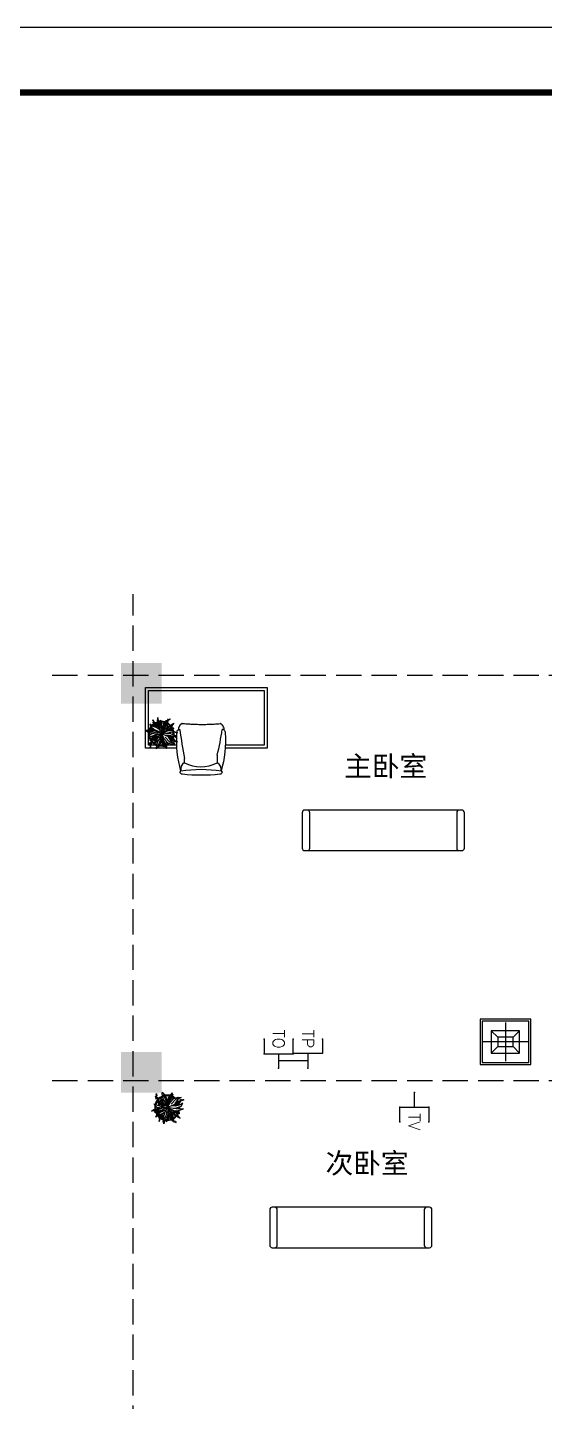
# Model space of a CAD drawing. Header units: millimetres. Extents: x -807114 to 42513, y -468455 to -61603.
# Drawn here: x -24714 to -19615, y -172318 to -158752 of the extents above; entities that cross this region are included whole.
import ezdxf
from ezdxf.enums import TextEntityAlignment as Align

# ---------------------------------------------------------------- set-up
doc = ezdxf.new("R2010")
doc.units = ezdxf.units.MM
doc.header["$LTSCALE"] = 1000
doc.linetypes.add('DASH', pattern=[0.35, 0.25, -0.1])
doc.linetypes.add('DASHED2', pattern=[0.375, 0.25, -0.125])
for name, color, linetype in [('EQUIP-通讯', 3, 'Continuous'), ('FF-FURN', 51, 'Continuous'), ('FF-PLANTS', 86, 'Continuous'), ('KL截面', 30, 'Continuous'), ('P-UN-FUR_i-固定家私', 45, 'Continuous'), ('PUB_TITLE', 4, 'Continuous'), ('WIRE-照明', 230, 'Continuous'), ('建-轴', 1, 'Continuous')]:
    doc.layers.add(name, color=color, linetype=linetype)
doc.styles.add('_TCH_LABEL', font='COMPLEX', dxfattribs={"bigfont": 'GBCBIG'})
doc.styles.add('D', font='simhei.ttf', dxfattribs={"width": 0.75, "height": 7})

# ---------------------------------------------------------------- blocks, each defined once
blk = doc.blocks.new('4afafaf2f2')
at = {"color": 59, "linetype": 'Continuous'}
for p, q in [((2143431, -977615), (2143431, -977169)), ((2143621, -977392), (2143241, -977392))]:
    blk.add_line(p, q, dxfattribs=at)
at = {"color": 57, "linetype": 'Continuous'}
for p, q in [((2143386, -977317), (2143321, -977252)), ((2143476, -977317), (2143541, -977252)), ((2143386, -977467), (2143321, -977532)), ((2143476, -977467), (2143541, -977532))]:
    blk.add_line(p, q, dxfattribs=at)
for points in [[(2143226, -977622), (2143636, -977622), (2143636, -977162), (2143226, -977162)], [(2143476, -977467), (2143476, -977317), (2143386, -977317), (2143386, -977467)]]:
    blk.add_lwpolyline(points, close=True, dxfattribs=at)
at = {"layer": 'FF-FURN'}
for points in [[(2143206, -977642), (2143656, -977642), (2143656, -977142), (2143206, -977142)], [(2143541, -977532), (2143541, -977252), (2143321, -977252), (2143321, -977532)]]:
    blk.add_lwpolyline(points, close=True, dxfattribs=at)
blk = doc.blocks.new('角几A')
at = {"color": 0, "linetype": 'Continuous'}
blk.add_lwpolyline([(800, 278, 0.414214), (775, 303), (-775, 303, 0.414214), (-800, 278), (-800, -72, 0.414214), (-775, -97), (775, -97, 0.414214), (800, -72)], format="xyb", close=True, dxfattribs=at)
at = {"color": 57, "linetype": 'Continuous'}
for points in [[(-750, -97, 0.414214), (-725, -72), (-725, 278, 0.414214), (-750, 303)], [(750, 303, 0.414214), (725, 278), (725, -72, 0.414214), (750, -97)]]:
    blk.add_lwpolyline(points, format="xyb", dxfattribs=at)
blk = doc.blocks.new('A$C4A8B782B')
blk.add_wipeout([(222, -1016), (222, -1040), (234, -1053), (237, -1068), (238, -1091), (239, -1130), (238, -1194), (235, -1232), (231, -1277), (223, -1328), (217, -1360), (209, -1396), (207, -1406), (204, -1417), (201, -1428), (198, -1438), (197, -1442), (196, -1447), (197, -1447), (199, -1447), (202, -1448), (203, -1449), (204, -1450), (206, -1453), (206, -1454), (206, -1457), (204, -1462), (202, -1467), (201, -1469), (198, -1471), (195, -1474), (192, -1476), (189, -1477), (186, -1478), (176, -1479), (126, -1483), (56, -1487), (11, -1487), (-19, -1487), (-83, -1486), (-150, -1481), (-177, -1479), (-191, -1477), (-198, -1474), (-202, -1470), (-206, -1465), (-208, -1461), (-209, -1455), (-208, -1452), (-207, -1450), (-206, -1448), (-204, -1448), (-202, -1447), (-201, -1447), (-200, -1447), (-206, -1423), (-212, -1398), (-218, -1375), (-226, -1335), (-231, -1300), (-235, -1273), (-238, -1242), (-240, -1214), (-242, -1160), (-243, -1129), (-242, -1101), (-241, -1081), (-240, -1061), (-233, -1047), (-226, -1041), (-222, -1038), (-221, -1017), (-219, -1008), (-215, -999), (-201, -984), (-187, -976), (-148, -980), (-103, -982), (-56, -984), (-16, -985), (60, -984), (108, -983), (135, -981), (167, -979), (187, -977), (196, -982), (206, -989), (213, -997), (217, -1005), (217, -1005)])
blk.add_lwpolyline([(222, -1016), (222, -1040, -0.272197), (237, -1070, -0.084996), (196, -1447, -0.358062), (206, -1453), (206, -1453), (206, -1454, -0.383738), (183, -1478, -0.050605), (-186, -1478, -0.392463), (-209, -1453, -0.389694), (-200, -1447, -0.084991), (-240, -1070, -0.302708), (-222, -1038), (-221, -1017)], format="xyb")
at = {"color": 55}
blk.add_lwpolyline([(-222, -1038, -0.092226), (-211, -1035)], format="xyb", dxfattribs=at)
at = {"color": 59, "linetype": 'DASHED2', "ltscale": 100}
for centre, radius, start, end in [((-168, -1027), 54.1, 110.1038, 169.042), ((7, 1104), 2089, 264.6686, 274.9397), ((168, -1028), 54.1, 12.035, 69.5046)]:
    blk.add_arc(centre, radius, start, end, dxfattribs=at)
at = {"color": 55}
for centre, radius, start, end in [((3007, -656), 3240, 186.7254, 191.8588), ((-2372, -673), 2604, 346.2898, 352.0138), ((204, -1068), 32.9, 56.7052, 85.2625), ((-741, -1326), 577, 356.3459, 0.4979), ((-741, -1326), 577, 356.3459, 0.4979), ((1856, -1350), 1699, 177.9785, 180.4743), ((1856, -1350), 1699, 177.9785, 180.4743), ((-131, -1426), 71.8, 118.3681, 196.5728), ((-2, -2773), 1341, 81.5139, 98.4888), ((-3, -1053), 350, 242.3858, 297.1664), ((124, -1430), 74.3, 346.5778, 63.3863)]:
    blk.add_arc(centre, radius, start, end, dxfattribs=at)
blk = doc.blocks.new('A$C0744269B')
at = {"color": 0, "linetype": 'ByBlock', "extrusion": (0, 0, -1)}
for p, q in [((-359, 432), (-357, 447)), ((-357, 447), (-351, 433)), ((130, 437), (139, 444)), ((139, 444), (135, 433)), ((142, 450), (138, 465)), ((138, 465), (145, 461)), ((158, 448), (143, 448)), ((145, 461), (146, 467)), ((146, 467), (149, 463)), ((149, 463), (158, 470)), ((160, 456), (153, 455)), ((153, 455), (158, 448)), ((158, 470), (154, 459)), ((154, 459), (160, 456)), ((-390, 350), (-370, 351)), ((-373, 341), (-390, 350)), ((-371, 308), (-389, 311)), ((-389, 311), (-375, 299)), ((-375, 299), (-382, 290)), ((-382, 290), (-371, 293)), ((-378, 333), (-373, 341)), ((-369, 337), (-378, 333)), ((-371, 293), (-373, 280)), ((-373, 280), (-351, 291)), ((-371, 425), (-361, 428)), ((-354, 413), (-371, 425)), ((-370, 351), (-371, 362)), ((-371, 362), (-364, 353)), ((-370, 317), (-371, 308)), ((-349, 339), (-370, 323)), ((-370, 323), (-369, 337)), ((-365, 309), (-370, 317)), ((-361, 428), (-366, 433)), ((-366, 433), (-359, 432)), ((-365, 384), (-355, 387)), ((-348, 372), (-365, 384)), ((-357, 320), (-365, 309)), ((-364, 353), (-358, 364)), ((-355, 387), (-360, 392)), ((-360, 392), (-353, 391)), ((-358, 364), (-348, 342)), ((-350, 295), (-357, 320)), ((-354, 224), (-328, 229)), ((-330, 216), (-354, 224)), ((-353, 391), (-351, 406)), ((-351, 433), (-343, 436)), ((-337, 427), (-351, 413)), ((-351, 406), (-345, 392)), ((-343, 436), (-348, 429)), ((-348, 429), (-337, 427)), ((-335, 310), (-347, 307)), ((-347, 307), (-330, 291)), ((-345, 392), (-337, 395)), ((-332, 386), (-345, 372)), ((-337, 395), (-342, 388)), ((-342, 388), (-332, 386)), ((-331, 315), (-341, 319)), ((-341, 319), (-335, 310)), ((-335, 205), (-330, 216)), ((-323, 211), (-335, 205)), ((-324, 333), (-331, 315)), ((-328, 229), (-331, 244)), ((-331, 244), (-320, 233)), ((-326, 291), (-305, 306)), ((-297, 172), (-325, 156)), ((-325, 156), (-291, 156)), ((-321, 315), (-324, 333)), ((-322, 194), (-323, 211)), ((-298, 218), (-322, 194)), ((-312, 317), (-321, 315)), ((-307, 273), (-320, 271)), ((-320, 271), (-304, 254)), ((-320, 233), (-314, 249)), ((-318, 309), (-312, 317)), ((-305, 306), (-318, 309)), ((-314, 249), (-296, 222)), ((-303, 278), (-313, 283)), ((-313, 283), (-307, 273)), ((-290, 180), (-306, 185)), ((-306, 185), (-297, 172)), ((-295, 296), (-303, 278)), ((-261, 133), (-302, 115)), ((-302, 115), (-282, 105)), ((-300, 254), (-278, 267)), ((-293, 278), (-295, 296)), ((-282, 105), (-294, 94)), ((-294, 94), (-278, 94)), ((-284, 279), (-293, 278)), ((-255, 178), (-292, 203)), ((-292, 203), (-290, 180)), ((-291, 272), (-284, 279)), ((-278, 267), (-291, 272)), ((-291, 156), (-291, 137)), ((-291, 137), (-281, 153)), ((-281, 153), (-268, 134)), ((-278, 94), (-280, 62)), ((-280, 62), (-261, 91)), ((-268, 134), (-253, 172)), ((-261, 91), (-245, 81)), ((-231, 99), (-255, 133)), ((-245, 81), (-253, 99)), ((-253, 99), (-231, 99)), ((-229, 203), (-251, 207)), ((-251, 207), (-234, 169)), ((-212, 137), (-240, 121)), ((-240, 121), (-207, 121)), ((-220, 209), (-234, 222)), ((-234, 222), (-229, 203)), ((-228, 167), (-185, 177)), ((-205, 146), (-221, 151)), ((-221, 151), (-212, 137)), ((-196, 233), (-220, 209)), ((-170, 144), (-207, 168)), ((-207, 168), (-205, 146)), ((-207, 121), (-206, 102)), ((-206, 102), (-196, 118)), ((-204, 202), (-196, 233)), ((-188, 199), (-204, 202)), ((-203, 191), (-188, 199)), ((-185, 177), (-203, 191)), ((-196, 118), (-183, 100)), ((-183, 100), (-168, 138)), ((-154, 111), (-176, 115)), ((-176, 115), (-159, 77)), ((-145, 117), (-159, 130)), ((-159, 130), (-154, 111)), ((-153, 75), (-110, 85)), ((-142, 119), (-145, 117)), ((-128, 99), (-123, 101)), ((-110, 85), (-128, 99)), ((49, 329), (40, 345)), ((40, 345), (57, 335)), ((40, 325), (49, 329)), ((50, 322), (40, 325)), ((41, 311), (50, 322)), ((67, 312), (41, 311)), ((57, 335), (63, 344)), ((66, 271), (57, 288)), ((57, 288), (74, 277)), ((57, 267), (66, 271)), ((67, 264), (57, 267)), ((58, 254), (67, 264)), ((85, 254), (58, 254)), ((68, 398), (60, 397)), ((60, 397), (68, 393)), ((68, 393), (60, 387)), ((60, 387), (77, 381)), ((63, 344), (63, 332)), ((63, 332), (75, 338)), ((75, 401), (67, 412)), ((67, 412), (68, 398)), ((75, 338), (71, 314)), ((74, 277), (80, 286)), ((81, 405), (75, 401)), ((77, 317), (76, 292)), ((88, 309), (77, 317)), ((79, 398), (81, 405)), ((89, 400), (79, 398)), ((79, 290), (105, 284)), ((80, 383), (89, 400)), ((80, 286), (80, 275)), ((80, 275), (92, 280)), ((84, 353), (83, 335)), ((92, 348), (84, 353)), ((85, 333), (105, 329)), ((96, 382), (88, 387)), ((88, 387), (89, 369)), ((90, 320), (88, 309)), ((92, 280), (88, 256)), ((94, 310), (90, 320)), ((91, 367), (111, 364)), ((94, 356), (92, 348)), ((97, 348), (94, 356)), ((113, 317), (94, 310)), ((97, 391), (96, 382)), ((101, 383), (97, 391)), ((111, 353), (97, 348)), ((99, 296), (109, 297)), ((105, 284), (99, 296)), ((105, 329), (100, 338)), ((100, 338), (107, 338)), ((115, 390), (101, 383)), ((101, 302), (113, 317)), ((109, 297), (101, 302)), ((102, 342), (111, 353)), ((107, 338), (102, 342)), ((105, 373), (113, 374)), ((111, 364), (105, 373)), ((107, 378), (115, 390)), ((113, 374), (107, 378)), ((121, 408), (112, 413)), ((112, 413), (113, 395)), ((116, 393), (135, 390)), ((123, 424), (119, 439)), ((119, 439), (126, 436)), ((122, 416), (121, 408)), ((126, 409), (122, 416)), ((139, 423), (124, 422)), ((126, 436), (127, 442)), ((139, 415), (126, 409)), ((127, 442), (130, 437)), ((130, 399), (137, 400)), ((135, 390), (130, 399)), ((131, 403), (139, 415)), ((137, 400), (131, 403)), ((141, 431), (134, 429)), ((134, 429), (139, 423)), ((135, 433), (141, 431)), ((252, 104), (225, 84)), ((225, 84), (242, 79)), ((242, 79), (234, 69)), ((234, 69), (246, 72)), ((266, 141), (242, 137)), ((242, 137), (266, 128)), ((246, 72), (250, 48)), ((250, 48), (259, 72)), ((281, 83), (257, 104)), ((259, 72), (273, 67)), ((266, 128), (261, 114)), ((261, 114), (273, 123)), ((274, 145), (264, 153)), ((264, 153), (266, 141)), ((264, 79), (281, 83)), ((273, 67), (264, 79)), ((273, 123), (277, 106)), ((279, 162), (274, 145)), ((277, 106), (299, 129)), ((298, 134), (279, 162)), ((310, 118), (282, 98)), ((282, 98), (299, 94)), ((299, 94), (292, 84)), ((292, 84), (304, 86)), ((311, 160), (297, 157)), ((297, 157), (310, 151)), ((310, 151), (298, 139)), ((298, 139), (329, 132)), ((304, 86), (308, 62)), ((322, 166), (306, 185)), ((306, 185), (311, 160)), ((308, 62), (317, 86)), ((338, 97), (315, 119)), ((317, 86), (331, 81)), ((331, 174), (322, 166)), ((322, 93), (338, 97)), ((331, 81), (322, 93)), ((330, 162), (331, 174)), ((347, 167), (330, 162)), ((333, 135), (347, 167)), ((335, 188), (348, 191)), ((357, 173), (335, 188)), ((348, 191), (342, 199)), ((342, 199), (351, 197)), ((351, 197), (354, 216)), ((368, 171), (353, 152)), ((354, 216), (362, 198)), ((354, 148), (372, 129)), ((378, 189), (361, 172)), ((362, 198), (372, 201)), ((372, 201), (365, 192)), ((365, 192), (378, 189)), ((372, 159), (368, 171)), ((381, 167), (372, 159)), ((372, 129), (374, 142)), ((374, 142), (382, 137)), ((378, 156), (381, 167)), ((397, 151), (378, 156)), ((379, 146), (397, 151)), ((382, 137), (379, 146)), ((395, 197), (383, 183)), ((384, 180), (397, 165)), ((404, 239), (394, 238)), ((394, 238), (405, 224)), ((398, 188), (395, 197)), ((397, 165), (399, 175)), ((404, 194), (398, 188)), ((399, 175), (405, 171)), ((407, 242), (400, 246)), ((400, 246), (404, 239)), ((402, 186), (404, 194)), ((417, 182), (402, 186)), ((403, 178), (417, 182)), ((405, 171), (403, 178)), ((415, 255), (407, 242)), ((408, 224), (426, 232)), ((417, 223), (408, 207)), ((409, 204), (423, 191)), ((415, 241), (415, 255)), ((422, 241), (415, 241)), ((417, 236), (422, 241)), ((426, 232), (417, 236)), ((421, 214), (417, 223)), ((427, 220), (421, 214)), ((423, 191), (423, 201)), ((423, 201), (430, 198)), ((426, 212), (427, 220)), ((441, 209), (426, 212)), ((427, 242), (437, 243)), ((441, 229), (427, 242)), ((427, 204), (441, 209)), ((430, 198), (427, 204)), ((437, 243), (433, 250)), ((433, 250), (440, 247)), ((440, 247), (444, 261)), ((444, 261), (447, 247)), ((459, 239), (444, 228)), ((447, 247), (456, 248)), ((456, 248), (450, 242)), ((450, 242), (459, 239)), ((467, 233), (473, 247)), ((479, 222), (467, 230)), ((473, 247), (477, 240)), ((477, 240), (480, 245)), ((486, 227), (479, 230)), ((479, 230), (479, 222)), ((480, 245), (481, 239)), ((481, 239), (492, 240)), ((492, 240), (482, 233)), ((482, 233), (486, 227)), ((497, 243), (503, 257)), ((510, 232), (497, 240)), ((503, 257), (507, 250)), ((507, 250), (511, 255)), ((516, 237), (510, 240)), ((510, 240), (510, 232)), ((511, 255), (511, 249)), ((511, 249), (522, 250)), ((522, 250), (512, 243)), ((512, 243), (516, 237)), ((-384, -132), (-412, -148)), ((-412, -148), (-378, -148)), ((-377, -124), (-393, -119)), ((-393, -119), (-384, -132)), ((-342, -126), (-379, -101)), ((-379, -101), (-377, -124)), ((-378, -148), (-378, -167)), ((-378, -167), (-368, -151)), ((-368, -151), (-355, -170)), ((-355, -170), (-339, -131)), ((-307, -147), (-348, -165)), ((-348, -165), (-327, -175)), ((-327, -175), (-340, -186)), ((-340, -186), (-324, -186)), ((-316, -101), (-338, -97)), ((-338, -97), (-321, -135)), ((-324, -186), (-325, -218)), ((-325, -218), (-307, -190)), ((-306, -95), (-320, -82)), ((-320, -82), (-316, -101)), ((-315, -136), (-272, -127)), ((-307, -190), (-291, -199)), ((-283, -71), (-306, -95)), ((-277, -181), (-301, -148)), ((-299, -182), (-277, -181)), ((-291, -199), (-299, -182)), ((-291, -102), (-283, -71)), ((-275, -105), (-291, -102)), ((-290, -113), (-275, -105)), ((-272, -127), (-290, -113)), ((-262, -425), (-278, -429)), ((-278, -429), (-271, -434)), ((-271, -434), (-276, -437)), ((-276, -437), (-271, -438)), ((-259, -368), (-273, -370)), ((-273, -370), (-259, -376)), ((-271, -438), (-273, -449)), ((-273, -449), (-265, -440)), ((-265, -440), (-260, -445)), ((-263, -342), (-249, -337)), ((-249, -344), (-263, -342)), ((-248, -397), (-263, -401)), ((-263, -401), (-257, -406)), ((-259, -376), (-262, -384)), ((-262, -384), (-255, -379)), ((-257, -406), (-262, -409)), ((-262, -409), (-256, -410)), ((-260, -445), (-262, -438)), ((-262, -438), (-254, -439)), ((-254, -366), (-260, -361)), ((-260, -361), (-259, -368)), ((-254, -439), (-260, -426)), ((-256, -410), (-259, -421)), ((-259, -421), (-251, -412)), ((-255, -379), (-253, -388)), ((-252, -356), (-254, -366)), ((-253, -388), (-240, -375)), ((-249, -337), (-252, -329)), ((-252, -329), (-245, -334)), ((-240, -372), (-252, -356)), ((-251, -412), (-246, -416)), ((-250, -351), (-249, -344)), ((-244, -347), (-250, -351)), ((-246, -416), (-247, -410)), ((-247, -410), (-240, -411)), ((-240, -411), (-246, -398)), ((-245, -334), (-243, -324)), ((-241, -356), (-244, -347)), ((-243, -324), (-230, -337)), ((-230, -340), (-241, -356)), ((-225, -317), (-238, -319)), ((-238, -319), (-225, -325)), ((-231, -349), (-214, -342)), ((-223, -355), (-231, -349)), ((-230, -360), (-223, -355)), ((-221, -360), (-230, -360)), ((-225, -325), (-228, -333)), ((-228, -333), (-221, -328)), ((-220, -315), (-226, -310)), ((-226, -310), (-225, -317)), ((-221, -328), (-219, -337)), ((-221, -374), (-221, -360)), ((-214, -362), (-221, -374)), ((-217, -305), (-220, -315)), ((-219, -337), (-206, -324)), ((-206, -321), (-217, -305)), ((-196, -288), (-215, -288)), ((-215, -288), (-198, -298)), ((-208, -366), (-214, -362)), ((-212, -343), (-200, -360)), ((-200, -360), (-210, -359)), ((-210, -359), (-208, -366)), ((-198, -298), (-203, -308)), ((-203, -308), (-193, -303)), ((-190, -286), (-196, -279)), ((-196, -279), (-196, -288)), ((-193, -303), (-192, -316)), ((-192, -316), (-173, -301)), ((-184, -273), (-190, -286)), ((-173, -297), (-184, -273)), ((-173, -308), (-151, -296)), ((-161, -314), (-173, -308)), ((-170, -321), (-161, -314)), ((-159, -320), (-170, -321)), ((-157, -340), (-159, -320)), ((-157, -266), (-135, -254)), ((-145, -272), (-157, -266)), ((-149, -323), (-157, -340)), ((-154, -279), (-145, -272)), ((-143, -278), (-154, -279)), ((-141, -327), (-149, -323)), ((-148, -298), (-131, -318)), ((-131, -318), (-145, -318)), ((-145, -318), (-141, -327)), ((-141, -298), (-143, -278)), ((-133, -281), (-141, -298)), ((-124, -285), (-133, -281)), ((-132, -256), (-115, -276)), ((-115, -276), (-128, -276)), ((-128, -276), (-124, -285)), ((31, -259), (48, -258)), ((53, -284), (31, -259)), ((36, -196), (54, -195)), ((59, -221), (36, -196)), ((48, -258), (43, -247)), ((43, -247), (54, -252)), ((54, -195), (48, -184)), ((48, -184), (60, -189)), ((54, -252), (63, -229)), ((86, -270), (58, -286)), ((60, -189), (69, -166)), ((63, -229), (67, -255)), ((91, -207), (64, -223)), ((67, -255), (81, -253)), ((69, -166), (72, -192)), ((81, -253), (70, -263)), ((70, -263), (86, -270)), ((72, -192), (87, -190)), ((87, -190), (75, -200)), ((75, -200), (91, -207)), ((79, -230), (93, -227)), ((92, -236), (79, -230)), ((82, -260), (92, -236)), ((102, -245), (82, -260)), ((106, -310), (83, -284)), ((83, -284), (101, -284)), ((93, -227), (84, -213)), ((84, -213), (116, -213)), ((84, -345), (99, -342)), ((98, -351), (84, -345)), ((88, -375), (98, -351)), ((107, -360), (88, -375)), ((99, -342), (89, -328)), ((89, -328), (121, -328)), ((101, -284), (95, -272)), ((95, -272), (107, -277)), ((109, -255), (102, -245)), ((107, -277), (116, -255)), ((114, -370), (107, -360)), ((110, -242), (109, -255)), ((125, -251), (110, -242)), ((138, -296), (111, -312)), ((116, -357), (114, -370)), ((116, -255), (119, -280)), ((131, -365), (116, -357)), ((140, -374), (116, -383)), ((116, -383), (127, -390)), ((119, -217), (125, -251)), ((119, -280), (134, -279)), ((127, -390), (120, -396)), ((120, -396), (129, -396)), ((134, -279), (122, -288)), ((122, -288), (138, -296)), ((146, -337), (124, -314)), ((124, -332), (131, -365)), ((125, -309), (145, -281)), ((129, -396), (128, -415)), ((128, -415), (139, -399)), ((139, -399), (149, -405)), ((157, -394), (144, -374)), ((149, -405), (144, -394)), ((144, -394), (157, -394)), ((145, -281), (149, -298)), ((162, -408), (145, -419)), ((145, -419), (154, -422)), ((150, -320), (146, -337)), ((149, -298), (159, -290)), ((154, -422), (149, -427)), ((149, -427), (156, -427)), ((162, -329), (150, -320)), ((156, -427), (157, -441)), ((159, -290), (157, -302)), ((157, -302), (181, -306)), ((181, -306), (157, -315)), ((157, -315), (162, -329)), ((157, -441), (164, -427)), ((171, -405), (164, -389)), ((164, -427), (172, -431)), ((165, -386), (181, -375)), ((177, -422), (165, -408)), ((167, -423), (177, -422)), ((172, -431), (167, -423)), ((176, -397), (171, -405)), ((181, -404), (176, -397)), ((181, -375), (180, -385)), ((180, -385), (187, -382)), ((196, -395), (181, -396)), ((181, -396), (181, -404)), ((187, -382), (184, -388)), ((184, -388), (196, -395)), ((258, -117), (242, -111)), ((242, -111), (248, -142)), ((253, -144), (287, -144)), ((266, -114), (258, -102)), ((258, -102), (258, -117)), ((288, -100), (266, -114)), ((300, -138), (272, -158)), ((272, -158), (289, -162)), ((276, -131), (288, -127)), ((287, -144), (276, -131)), ((277, -122), (288, -100)), ((288, -127), (277, -122)), ((289, -162), (282, -172)), ((282, -172), (294, -170)), ((294, -170), (298, -194)), ((298, -194), (307, -170)), ((328, -159), (305, -137)), ((307, -170), (321, -174)), ((312, -162), (328, -159)), ((321, -174), (312, -162)), ((333, -119), (317, -112)), ((317, -112), (323, -143)), ((328, -146), (362, -146)), ((341, -116), (333, -104)), ((333, -104), (333, -119)), ((363, -102), (341, -116)), ((372, -150), (347, -171)), ((347, -175), (363, -206)), ((351, -132), (363, -129)), ((362, -146), (351, -132)), ((352, -124), (363, -102)), ((363, -129), (352, -124)), ((363, -206), (370, -190)), ((370, -190), (379, -199)), ((373, -168), (372, -150)), ((386, -160), (373, -168)), ((379, -199), (378, -186)), ((378, -186), (402, -186)), ((380, -173), (386, -160)), ((402, -186), (380, -173)), ((210, -446), (193, -456)), ((193, -456), (203, -460)), ((203, -460), (198, -465)), ((198, -465), (205, -464)), ((205, -464), (206, -478)), ((206, -478), (213, -465)), ((225, -460), (213, -446)), ((213, -465), (220, -468)), ((216, -461), (225, -460)), ((220, -468), (216, -461)), ((249, -448), (235, -453)), ((235, -456), (237, -471)), ((237, -471), (243, -465)), ((243, -465), (245, -470)), ((245, -470), (247, -465)), ((247, -456), (249, -448)), ((254, -454), (247, -456)), ((247, -465), (257, -468)), ((249, -459), (254, -454)), ((257, -468), (249, -459)), ((262, -472), (265, -487)), ((276, -464), (263, -470)), ((265, -487), (270, -481)), ((270, -481), (273, -486)), ((273, -486), (274, -481)), ((274, -481), (285, -484)), ((275, -472), (276, -464)), ((281, -471), (275, -472)), ((277, -475), (281, -471)), ((285, -484), (277, -475))]:
    blk.add_line(p, q, dxfattribs=at)
at = {"color": 0, "extrusion": (0, 0, -1)}
for p, q in [((-158, 344), (-165, 480)), ((-405, 75), (-428, 113)), ((-428, 113), (-354, 83)), ((-326, 4), (-405, 75)), ((-354, 83), (-222, 38)), ((-260, -17), (-326, 4)), ((-290, -21), (-160, 10)), ((-152, 31), (-239, 100)), ((-239, 100), (-139, 64)), ((-142, 112), (-227, 297)), ((-227, 297), (-99, 210)), ((-222, 38), (-109, 12)), ((0, 0), (-184, -88)), ((-160, 10), (-79, 13)), ((-102, 215), (-158, 344)), ((-137, 16), (-152, 31)), ((3, 17), (-142, 112)), ((-139, 64), (-41, 52)), ((-40, 125), (-102, 215)), ((-85, -178), (0, 0)), ((-79, 13), (0, 0)), ((0, 0), (-40, 125)), ((0, 0), (87, 157)), ((112, 38), (0, 0)), ((198, -30), (0, 0)), ((0, 0), (62, -139)), ((66, -19), (0, 0)), ((0, 0), (20, -147)), ((28, 242), (11, 169)), ((54, 174), (24, 72)), ((25, 73), (56, 241)), ((31, 343), (28, 242)), ((56, 241), (31, 343)), ((135, 306), (54, 174)), ((87, 157), (207, 289)), ((231, 93), (112, 38)), ((169, 427), (135, 306)), ((140, 215), (180, 309)), ((255, 45), (142, 52)), ((180, 309), (169, 427)), ((207, 289), (342, 333)), ((325, 254), (231, 93)), ((408, 83), (255, 45)), ((289, -9), (440, 45)), ((436, 318), (325, 254)), ((342, 333), (436, 318)), ((496, 139), (408, 83)), ((440, 45), (496, 139)), ((-512, -123), (-440, -66)), ((-455, -108), (-512, -123)), ((-322, -110), (-455, -108)), ((-440, -66), (-290, -21)), ((-375, -314), (-323, -195)), ((-323, -195), (-244, -128)), ((-184, -88), (-322, -110)), ((-166, -228), (-288, -263)), ((-288, -263), (-159, -261)), ((-244, -128), (-57, -27)), ((-96, -160), (-166, -228)), ((-159, -261), (-108, -238)), ((-133, -437), (-119, -316)), ((-112, -529), (-133, -437)), ((-119, -316), (-85, -178)), ((-6, -285), (-98, -451)), ((5, -395), (-43, -447)), ((-43, -447), (36, -405)), ((20, -147), (-6, -285)), ((5, -229), (5, -395)), ((53, -292), (19, -154)), ((36, -405), (53, -292)), ((62, -139), (157, -270)), ((138, -98), (66, -19)), ((102, -53), (221, -110)), ((128, -22), (289, -9)), ((187, -266), (138, -98)), ((289, -182), (150, -76)), ((153, -141), (222, -243)), ((157, -270), (204, -441)), ((204, -441), (187, -266)), ((353, -59), (198, -30)), ((221, -110), (355, -101)), ((222, -243), (404, -348)), ((331, -262), (289, -182)), ((404, -348), (331, -262)), ((515, -41), (353, -59)), ((355, -101), (515, -41)), ((-98, -451), (-112, -529))]:
    blk.add_line(p, q, dxfattribs=at)
at = {"color": 250, "extrusion": (0, 0, -1)}
for p, q in [((-122, 146), (-182, 246)), ((-80, 318), (-134, 408)), ((-59, 90), (-122, 146)), ((-38, 207), (-80, 318)), ((-14, 88), (-38, 207)), ((269, 264), (120, 108)), ((396, 311), (269, 264)), ((-397, -80), (-455, -91)), ((-251, -53), (-397, -80)), ((-375, -314), (-314, -215)), ((-271, -235), (-375, -314)), ((-314, -215), (-245, -159)), ((-170, -208), (-271, -235)), ((-112, -17), (-251, -53)), ((-82, -152), (-170, -208)), ((-112, -399), (-118, -457)), ((-49, -271), (-112, -399)), ((-106, -94), (-49, -73)), ((-23, -110), (-49, -271)), ((35, -29), (87, -103)), ((87, -103), (143, -215)), ((168, -119), (236, -216)), ((236, -216), (327, -283))]:
    blk.add_line(p, q, dxfattribs=at)
at = {"color": 250, "linetype": 'ByBlock', "extrusion": (0, 0, -1)}
blk.add_line((-245, -159), (-106, -94), dxfattribs=at)
at = {"color": 0}
blk.add_ellipse((-440, 118), major_axis=(-140, 435), ratio=0.990582, start_param=4.181898, end_param=5.319375, dxfattribs=at)
at = {"color": 250, "linetype": 'ByBlock'}
for centre, major_axis, start_param, end_param in [((-7, -7), (286, 286), 2.150878, 2.47792), ((-7, -7), (386, 124), 1.654863, 2.552642), ((-7, -7), (267, 267), 2.190322, 2.486133), ((-7, -7), (359, 115), 1.660921, 2.566933), ((-7, -7), (385, 125), 0.846774, 1.438868), ((-7, -7), (359, 115), 0.865416, 1.40833), ((-7, -7), (267, 267), 0.151631, 0.281239), ((-7, -7), (286, 286), 0.080212, 0.299878), ((-7, -7), (267, 267), 5.723865, 6.103747), ((-7, -7), (286, 286), 5.70879, 6.146281), ((-7, -7), (267, 267), 5.397197, 5.538305), ((-7, -7), (286, 286), 5.391682, 5.579551), ((-7, -7), (286, 286), 2.610321, 2.968412), ((-7, -7), (267, 267), 2.635733, 2.906746), ((-7, -7), (385, 126), 3.536726, 4.095681), ((-7, -7), (360, 114), 3.542796, 4.065428), ((-7, -7), (286, 286), 3.759892, 3.90211), ((-7, -7), (267, 267), 3.794436, 3.938848), ((-7, -7), (286, 286), 3.972707, 4.400456), ((12, -1), (267, 267), 4.101574, 4.41923), ((-7, -7), (286, 286), 4.447205, 4.741499), ((-7, -7), (267, 267), 4.515141, 4.708751), ((-7, -7), (267, 267), 4.928983, 5.22161), ((-7, -7), (286, 286), 4.881681, 5.305549)]:
    blk.add_ellipse(centre, major_axis=major_axis, ratio=1, start_param=start_param, end_param=end_param, dxfattribs=at)
blk = doc.blocks.new('$equip$00001674')
for p, q in [((-0.5, 0.499), (-0.5, 0.999)), ((0.5, 0.999), (0.5, 0.499)), ((0.5, 0.499), (-0.5, 0.499)), ((0, 0.5), (0, 0))]:
    blk.add_line(p, q)
for p in [(-0.5, 0.999), (0.5, 0.999), (-0.5, 0.499), (0.5, 0.499), (0, 0)]:
    blk.add_point(p)
at = {"style": '_TCH_LABEL', "flags": 8}
blk.add_attdef('$TEXT$', text='', height=0.4, dxfattribs=at).set_placement((0, 0.999), align=Align.MIDDLE_CENTER)
at = {"style": '_TCH_LABEL', "flags": 9}
blk.add_attdef('A', (0, 0), '', height=0.00002, dxfattribs=at)
blk = doc.blocks.new('$equip$00001382')
for p, q in [((-0.5, 0.499), (-0.5, 0.999)), ((0.5, 0.999), (0.5, 0.499)), ((0.5, 0.499), (-0.5, 0.499)), ((0, 0.5), (0, 0))]:
    blk.add_line(p, q)
for p in [(-0.5, 0.999), (0.5, 0.999), (0, 0.499), (0, 0)]:
    blk.add_point(p)
at = {"style": '_TCH_LABEL', "flags": 8}
blk.add_attdef('$TEXT$', text='', height=0.4, dxfattribs=at).set_placement((0, 0.999), align=Align.MIDDLE_CENTER)
at = {"style": '_TCH_LABEL', "flags": 9}
blk.add_attdef('A', (0, 0), '', height=0.00002, dxfattribs=at)

msp = doc.modelspace()

# ---------------------------------------------------------------- hatches: boundary and pattern name
h = msp.add_hatch(color=251)
h.dxf.hatch_style = 1
h.paths.add_polyline_path([(-23790.2, -165427.2), (-23390.2, -165427.2), (-23390.2, -165027.2), (-23790.2, -165027.2)])
h = msp.add_hatch(color=251)
h.dxf.hatch_style = 1
h.paths.add_polyline_path([(-23790.2, -168867.2), (-23390.2, -168867.2), (-23390.2, -169267.2), (-23790.2, -169267.2)])

# ---------------------------------------------------------------- linework, layer by layer
at = {"layer": 'P-UN-FUR_i-固定家私', "ltscale": 750}
msp.add_lwpolyline([(-23550.2, -165867.2), (-23550.2, -165267.2), (-22350.2, -165267.2), (-22350.2, -165867.2)], close=True, dxfattribs=at)
at = {"layer": 'P-UN-FUR_i-固定家私', "color": 251, "ltscale": 750}
msp.add_lwpolyline([(-23520.2, -165837.2), (-23520.2, -165297.2), (-22380.2, -165297.2), (-22380.2, -165837.2)], close=True, dxfattribs=at)
at = {"layer": 'PUB_TITLE'}
for points in [[(-35176.8, -185706), (2944.6, -185706), (2944.6, -158751.5), (-35176.8, -158751.5)], [(-33770.4, -185064.3), (2302.8, -185064.3), (2302.8, -159393.3), (-33770.4, -159393.3)]]:
    msp.add_lwpolyline(points, close=True, dxfattribs=at)
at = {"layer": 'PUB_TITLE', "const_width": 64.2}
msp.add_lwpolyline([(-33770.4, -185064.3), (2302.8, -185064.3), (2302.8, -159393.3), (-33770.4, -159393.3)], close=True, dxfattribs=at)
at = {"layer": 'WIRE-照明'}
msp.add_line((-21948.5, -168955.1), (-22236.5, -168955.3), dxfattribs=at)
at = {"layer": '建-轴', "linetype": 'DASH'}
for p, q in [((-23670.2, -178907.2), (-23670.2, -164347.2)), ((-24470.2, -165147.2), (-10110.2, -165147.2)), ((-24470.2, -169147.2), (-10110.2, -169147.2))]:
    msp.add_line(p, q, dxfattribs=at)

# ---------------------------------------------------------------- block references
at = {"rotation": 90.00000000000014}
msp.add_blockref('4afafaf2f2', (-997391.6, -2312197.9), dxfattribs=at)
at = {"layer": 'EQUIP-通讯'}
ref = msp.add_blockref('$equip$00001674', (-22236.5, -169027.2), dxfattribs=dict(at, xscale=-288, yscale=288, zscale=288, rotation=359.9999999999997))
ref.add_attrib('$TEXT$', 'TO', dxfattribs={"layer": '0', "height": 115.2, "rotation": 270, "style": '_TCH_LABEL', "flags": 8}).set_placement((-22236.5, -168739.5), align=Align.MIDDLE_CENTER)
ref = msp.add_blockref('$equip$00001382', (-21948.5, -169027), dxfattribs=dict(at, xscale=288, yscale=288, zscale=288))
ref.add_attrib('$TEXT$', 'TP', dxfattribs={"layer": '0', "height": 115.2, "rotation": 270, "style": '_TCH_LABEL', "flags": 8}).set_placement((-21948.5, -168739.3), align=Align.MIDDLE_CENTER)
ref = msp.add_blockref('$equip$00001674', (-20897.7, -169267.2), dxfattribs=dict(at, xscale=288, yscale=288, zscale=288, rotation=180.0000000000006))
ref.add_attrib('$TEXT$', 'TV', dxfattribs={"layer": '0', "height": 115.2, "rotation": 270, "style": '_TCH_LABEL', "flags": 8}).set_placement((-20897.7, -169554.9), align=Align.MIDDLE_CENTER)
at = {"layer": 'FF-FURN'}
for p in [(-21204.7, -166781.9), (-21524.7, -170701.9)]:
    msp.add_blockref('角几A', p, dxfattribs=at)
at = {"layer": 'FF-PLANTS', "xscale": 0.3067089731235997, "yscale": 0.3067089731235997, "zscale": 0.3067089731235997}
msp.add_blockref('A$C0744269B', (-23333.3, -169414.5), dxfattribs=at)

# ---------------------------------------------------------------- texts
at = {"layer": 'KL截面', "linetype": 'ByBlock', "style": 'D'}
for s, p in [('主卧室', (-21589.9, -166145.5)), (' 次卧室', (-21909.9, -170064.6))]:
    msp.add_text(s, height=200, dxfattribs=at).set_placement(p)

# ---------------------------------------------------------------- next in the draw order: block references
at = {"layer": 'FF-FURN'}
msp.add_blockref('A$C4A8B782B', (-23000.2, -164647.1), dxfattribs=at)

# ---------------------------------------------------------------- next in the draw order: block references
at = {"layer": 'FF-PLANTS', "xscale": -0.3067089731235997, "yscale": 0.3067089731235997, "zscale": 0.3067089731235997, "rotation": 180}
msp.add_blockref('A$C0744269B', (-23393.3, -165726.6), dxfattribs=at)

doc.saveas('drawing.dxf')
